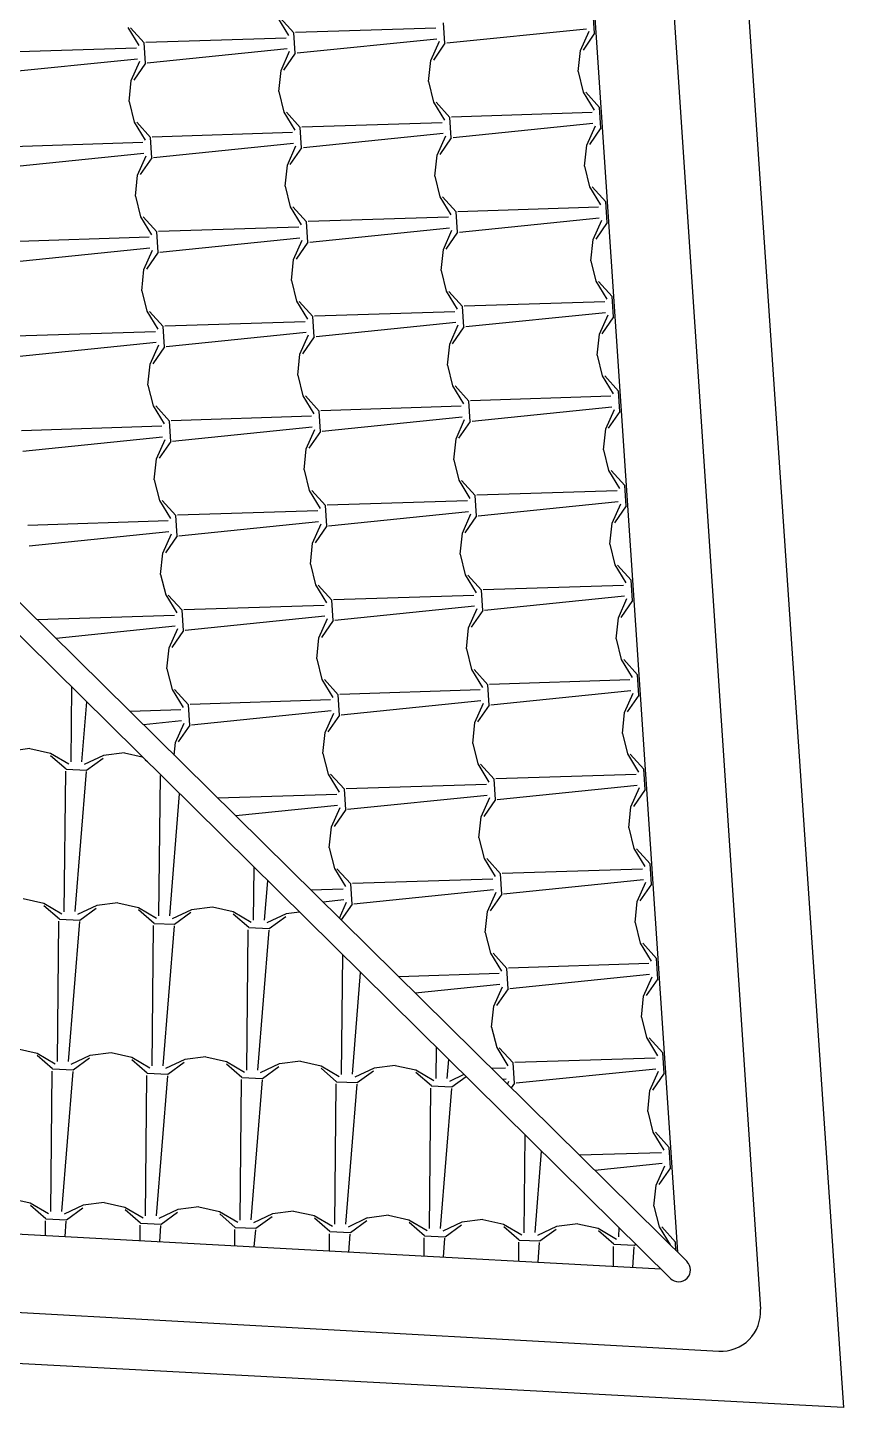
# Model space of a CAD drawing. Extents: x 1037 to 14540, y 1034 to 18285.
# Drawn here: x 9722.5 to 9929.1, y 1041.9 to 1391.4 of the extents above; entities that cross this region are included whole.
import ezdxf

# ---------------------------------------------------------------- set-up
doc = ezdxf.new("R2010")
doc.units = 0
doc.header["$LTSCALE"] = 100
doc.header["$MEASUREMENT"] = 0
doc.layers.get('0').update_dxf_attribs({"color": 240, "linetype": 'CONTINUOUS'})
doc.layers.add('proiezioni', color=252, linetype='CONTINUOUS')
doc.layers.add('retini copertura', color=32, linetype='CONTINUOUS')

# ---------------------------------------------------------------- blocks, each defined once
blk = doc.blocks.new('*X1852')
at = {"color": 0}
for p, q in [((44.4634, 13.9259), (44.4915, 13.8802)), ((44.5048, 13.8872), (44.4701, 13.9255)), ((44.8874, 13.8609), (44.8839, 13.9126)), ((45.2665, 13.8863), (45.2631, 13.9379)), ((44.0842, 13.9005), (44.1124, 13.8549)), ((44.1256, 13.8619), (44.0909, 13.9002)), ((44.4856, 13.8739), (44.1301, 13.8626)), ((44.5082, 13.8356), (44.5048, 13.8872)), ((44.8648, 13.8992), (44.5092, 13.8879)), ((45.2459, 13.8969), (44.892, 13.8608)), ((45.2306, 13.8425), (45.2525, 13.8915)), ((45.2665, 13.8863), (45.2372, 13.8437)), ((44.1065, 13.8485), (43.7509, 13.8373)), ((44.1291, 13.8103), (44.1256, 13.8619)), ((44.4876, 13.8463), (44.1337, 13.8101)), ((44.4723, 13.7918), (44.4942, 13.8408)), ((44.8668, 13.8716), (44.5129, 13.8355)), ((44.8515, 13.8171), (44.8733, 13.8661)), ((44.8874, 13.8609), (44.8581, 13.8183)), ((45.2249, 13.7891), (45.2306, 13.8425)), ((44.1085, 13.8209), (43.7546, 13.7848)), ((44.0932, 13.7665), (44.115, 13.8155)), ((44.1291, 13.8103), (44.0997, 13.7677)), ((44.5082, 13.8356), (44.4789, 13.793)), ((44.8457, 13.7638), (44.8515, 13.8171)), ((44.4666, 13.7385), (44.4723, 13.7918)), ((45.2249, 13.7891), (45.2377, 13.7371)), ((44.0874, 13.7132), (44.0932, 13.7665)), ((44.4666, 13.7385), (44.4794, 13.6864)), ((44.8457, 13.7638), (44.8585, 13.7117)), ((45.2377, 13.7371), (45.2658, 13.6914)), ((45.2791, 13.6984), (45.2444, 13.7367)), ((44.0874, 13.7132), (44.1002, 13.6611)), ((44.8585, 13.7117), (44.8867, 13.6661)), ((44.8999, 13.6731), (44.8652, 13.7114)), ((44.4794, 13.6864), (44.5075, 13.6407)), ((44.5208, 13.6478), (44.4861, 13.6861)), ((44.9034, 13.6215), (44.8999, 13.6731)), ((45.26, 13.6851), (44.9044, 13.6738)), ((45.2825, 13.6468), (45.2791, 13.6984)), ((44.1002, 13.6611), (44.1284, 13.6154)), ((44.1416, 13.6224), (44.1069, 13.6607)), ((44.5016, 13.6344), (44.1461, 13.6231)), ((44.5242, 13.5961), (44.5208, 13.6478)), ((44.8808, 13.6597), (44.5252, 13.6485)), ((44.8828, 13.6321), (44.5289, 13.596)), ((45.2619, 13.6575), (44.908, 13.6213)), ((45.2466, 13.603), (45.2685, 13.652)), ((45.2825, 13.6468), (45.2532, 13.6042)), ((44.1225, 13.6091), (43.7669, 13.5978)), ((44.1451, 13.5708), (44.1416, 13.6224)), ((44.5036, 13.6068), (44.1497, 13.5707)), ((44.4883, 13.5523), (44.5101, 13.6013)), ((44.5242, 13.5962), (44.4949, 13.5536)), ((44.8675, 13.5777), (44.8893, 13.6267)), ((44.9034, 13.6215), (44.8741, 13.5789)), ((45.2409, 13.5497), (45.2466, 13.603)), ((44.1245, 13.5815), (43.7706, 13.5453)), ((44.1092, 13.527), (44.131, 13.576)), ((44.1451, 13.5708), (44.1157, 13.5282)), ((44.8617, 13.5244), (44.8675, 13.5777)), ((44.1034, 13.4737), (44.1092, 13.527)), ((44.4826, 13.499), (44.4883, 13.5523)), ((44.8617, 13.5244), (44.8745, 13.4723)), ((45.2409, 13.5497), (45.2537, 13.4976)), ((44.4826, 13.499), (44.4954, 13.4469)), ((45.2537, 13.4976), (45.2818, 13.4519)), ((45.2951, 13.459), (45.2604, 13.4973)), ((44.1034, 13.4737), (44.1162, 13.4216)), ((44.8745, 13.4723), (44.9027, 13.4266)), ((44.9159, 13.4336), (44.8812, 13.4719)), ((45.2985, 13.4073), (45.2951, 13.459)), ((44.1162, 13.4216), (44.1444, 13.3759)), ((44.1576, 13.383), (44.1229, 13.4213)), ((44.4954, 13.4469), (44.5235, 13.4013)), ((44.5368, 13.4083), (44.5021, 13.4466)), ((44.8968, 13.4203), (44.5412, 13.409)), ((44.9194, 13.382), (44.9159, 13.4336)), ((45.276, 13.4456), (44.9204, 13.4343)), ((44.5176, 13.3949), (44.1621, 13.3837)), ((44.5402, 13.3567), (44.5368, 13.4083)), ((44.8988, 13.3927), (44.5449, 13.3565)), ((44.8835, 13.3382), (44.9053, 13.3872)), ((45.2779, 13.418), (44.924, 13.3819)), ((45.2626, 13.3635), (45.2845, 13.4125)), ((45.2985, 13.4073), (45.2692, 13.3647)), ((44.1385, 13.3696), (43.7829, 13.3583)), ((44.1611, 13.3314), (44.1576, 13.383)), ((44.5196, 13.3673), (44.1657, 13.3312)), ((44.5043, 13.3129), (44.5261, 13.3619)), ((44.5402, 13.3567), (44.5109, 13.3141)), ((44.9194, 13.382), (44.8901, 13.3394)), ((45.2569, 13.3102), (45.2626, 13.3635)), ((44.1404, 13.342), (43.7866, 13.3059)), ((44.1252, 13.2875), (44.147, 13.3365)), ((44.1611, 13.3314), (44.1317, 13.2888)), ((44.8777, 13.2849), (44.8835, 13.3382)), ((44.1194, 13.2342), (44.1252, 13.2875)), ((44.4986, 13.2596), (44.5043, 13.3129)), ((44.8777, 13.2849), (44.8905, 13.2328)), ((45.2569, 13.3102), (45.2697, 13.2581)), ((44.4986, 13.2596), (44.5114, 13.2075)), ((45.2697, 13.2581), (45.2978, 13.2125)), ((45.3111, 13.2195), (45.2764, 13.2578)), ((44.1194, 13.2342), (44.1322, 13.1821)), ((44.8905, 13.2328), (44.9187, 13.1871)), ((44.9319, 13.1942), (44.8972, 13.2325)), ((45.3145, 13.1679), (45.3111, 13.2195)), ((44.1322, 13.1821), (44.1604, 13.1365)), ((44.1736, 13.1435), (44.1389, 13.1818)), ((44.5114, 13.2075), (44.5395, 13.1618)), ((44.5528, 13.1688), (44.5181, 13.2071)), ((44.9128, 13.1808), (44.5573, 13.1695)), ((44.9354, 13.1425), (44.9319, 13.1942)), ((45.292, 13.2061), (44.9364, 13.1949)), ((45.2939, 13.1785), (44.94, 13.1424)), ((44.1771, 13.0919), (44.1736, 13.1435)), ((44.5337, 13.1555), (44.1781, 13.1442)), ((44.5562, 13.1172), (44.5528, 13.1688)), ((44.9148, 13.1532), (44.5609, 13.1171)), ((44.8995, 13.0987), (44.9213, 13.1477)), ((44.9354, 13.1426), (44.9061, 13.1)), ((45.2786, 13.1241), (45.3005, 13.1731)), ((45.3145, 13.1679), (45.2852, 13.1253)), ((44.1545, 13.1301), (43.7989, 13.1189)), ((44.5356, 13.1279), (44.1817, 13.0917)), ((44.5203, 13.0734), (44.5421, 13.1224)), ((44.5562, 13.1172), (44.5269, 13.0746)), ((45.2729, 13.0708), (45.2786, 13.1241)), ((44.1564, 13.1026), (43.8026, 13.0664)), ((44.1412, 13.0481), (44.163, 13.0971)), ((44.1771, 13.0919), (44.1477, 13.0493)), ((44.5146, 13.0201), (44.5203, 13.0734)), ((44.8937, 13.0454), (44.8995, 13.0987)), ((45.2729, 13.0708), (45.2857, 13.0187)), ((44.1354, 12.9948), (44.1412, 13.0481)), ((44.8937, 13.0454), (44.9065, 12.9933)), ((44.5146, 13.0201), (44.5274, 12.968)), ((45.2857, 13.0187), (45.3138, 12.973)), ((45.3271, 12.98), (45.2924, 13.0183)), ((44.1354, 12.9948), (44.1482, 12.9427)), ((44.5274, 12.968), (44.5555, 12.9223)), ((44.5688, 12.9294), (44.534, 12.9677)), ((44.9065, 12.9933), (44.9347, 12.9477)), ((44.9479, 12.9547), (44.9132, 12.993)), ((45.308, 12.9667), (44.9524, 12.9554)), ((45.3305, 12.9284), (45.3271, 12.98)), ((44.1482, 12.9427), (44.1764, 12.897)), ((44.1896, 12.904), (44.1549, 12.9423)), ((44.9288, 12.9413), (44.5733, 12.9301)), ((44.9514, 12.9031), (44.9479, 12.9547)), ((45.3099, 12.9391), (44.956, 12.9029)), ((45.2946, 12.8846), (45.3165, 12.9336)), ((44.1931, 12.8524), (44.1896, 12.904)), ((44.5497, 12.916), (44.1941, 12.9047)), ((44.5722, 12.8778), (44.5688, 12.9294)), ((44.9307, 12.9138), (44.5769, 12.8776)), ((44.9155, 12.8593), (44.9373, 12.9083)), ((44.9514, 12.9031), (44.9221, 12.8605)), ((45.3305, 12.9284), (45.3012, 12.8858)), ((44.1705, 12.8907), (43.8149, 12.8794)), ((44.1724, 12.8631), (43.8185, 12.8269)), ((44.5516, 12.8884), (44.1977, 12.8523)), ((44.5363, 12.8339), (44.5581, 12.8829)), ((44.5722, 12.8778), (44.5429, 12.8352)), ((45.2889, 12.8313), (45.2946, 12.8846)), ((44.1572, 12.8086), (44.179, 12.8576)), ((44.1931, 12.8524), (44.1637, 12.8098)), ((44.5306, 12.7806), (44.5363, 12.8339)), ((44.9097, 12.806), (44.9155, 12.8593)), ((45.2889, 12.8313), (45.3017, 12.7792)), ((44.1514, 12.7553), (44.1572, 12.8086)), ((44.9097, 12.806), (44.9225, 12.7539)), ((44.1514, 12.7553), (44.1642, 12.7032)), ((44.5306, 12.7806), (44.5434, 12.7285)), ((45.3017, 12.7792), (45.3298, 12.7335)), ((45.3431, 12.7406), (45.3084, 12.7789)), ((44.5434, 12.7285), (44.5715, 12.6829)), ((44.5848, 12.6899), (44.55, 12.7282)), ((44.9225, 12.7539), (44.9507, 12.7082)), ((44.9639, 12.7152), (44.9292, 12.7535)), ((45.324, 12.7272), (44.9684, 12.7159)), ((45.3465, 12.6889), (45.3431, 12.7406)), ((44.1642, 12.7032), (44.1924, 12.6575)), ((44.2056, 12.6646), (44.1709, 12.7029)), ((44.5882, 12.6383), (44.5848, 12.6899)), ((44.9448, 12.7019), (44.5893, 12.6906)), ((44.9674, 12.6636), (44.9639, 12.7152)), ((45.3259, 12.6996), (44.972, 12.6635)), ((45.3106, 12.6451), (45.3325, 12.6941)), ((45.3465, 12.689), (45.3172, 12.6463)), ((44.1865, 12.6512), (43.831, 12.6399)), ((44.2091, 12.613), (44.2056, 12.6646)), ((44.5657, 12.6765), (44.2101, 12.6653)), ((44.9467, 12.6743), (44.5928, 12.6381)), ((44.9315, 12.6198), (44.9533, 12.6688)), ((44.9674, 12.6636), (44.9381, 12.621)), ((44.1884, 12.6236), (43.8345, 12.5875)), ((44.1732, 12.5691), (44.195, 12.6181)), ((44.5676, 12.649), (44.2137, 12.6128)), ((44.5523, 12.5945), (44.5741, 12.6435)), ((44.5882, 12.6383), (44.5589, 12.5957)), ((44.9257, 12.5665), (44.9315, 12.6198)), ((45.3049, 12.5918), (45.3106, 12.6451)), ((44.2091, 12.613), (44.1797, 12.5704)), ((44.5466, 12.5412), (44.5523, 12.5945)), ((45.3049, 12.5918), (45.3177, 12.5397)), ((44.1674, 12.5158), (44.1732, 12.5692)), ((44.9257, 12.5665), (44.9385, 12.5144)), ((44.1674, 12.5158), (44.1802, 12.4637)), ((44.5466, 12.5412), (44.5594, 12.4891)), ((44.9385, 12.5144), (44.9667, 12.4687)), ((44.9799, 12.4758), (44.9452, 12.5141)), ((45.3177, 12.5397), (45.3458, 12.4941)), ((45.3591, 12.5011), (45.3244, 12.5394)), ((44.5594, 12.4891), (44.5875, 12.4434)), ((44.6008, 12.4504), (44.566, 12.4887)), ((44.9834, 12.4242), (44.9799, 12.4758)), ((45.34, 12.4877), (44.9844, 12.4765)), ((45.3625, 12.4495), (45.3591, 12.5011)), ((44.1802, 12.4637), (44.2084, 12.4181)), ((44.2216, 12.4251), (44.1869, 12.4634)), ((44.6042, 12.3988), (44.6008, 12.4504)), ((44.9608, 12.4624), (44.6053, 12.4511)), ((45.3419, 12.4602), (44.988, 12.424)), ((45.3266, 12.4057), (45.3485, 12.4547)), ((45.3625, 12.4495), (45.3332, 12.4069)), ((44.2025, 12.4117), (43.8548, 12.4007)), ((44.2251, 12.3735), (44.2216, 12.4251)), ((44.5817, 12.4371), (44.2261, 12.4258)), ((44.5836, 12.4095), (44.2297, 12.3733)), ((44.9627, 12.4348), (44.6088, 12.3987)), ((44.9475, 12.3803), (44.9693, 12.4293)), ((44.9834, 12.4242), (44.9541, 12.3816)), ((44.2044, 12.3842), (43.9028, 12.3534)), ((44.1892, 12.3297), (44.211, 12.3787)), ((44.2251, 12.3735), (44.1957, 12.3309)), ((44.5683, 12.355), (44.5901, 12.404)), ((44.6042, 12.3988), (44.5749, 12.3562)), ((44.9417, 12.327), (44.9475, 12.3803)), ((45.3209, 12.3524), (45.3266, 12.4057)), ((44.5626, 12.3017), (44.5683, 12.355)), ((45.3209, 12.3524), (45.3337, 12.3003)), ((44.1834, 12.2764), (44.1892, 12.3297)), ((44.5626, 12.3017), (44.5754, 12.2496)), ((44.9417, 12.327), (44.9545, 12.2749)), ((44.1834, 12.2764), (44.1962, 12.2243)), ((44.9545, 12.2749), (44.9827, 12.2293)), ((44.9959, 12.2363), (44.9612, 12.2746)), ((45.3337, 12.3003), (45.3618, 12.2546)), ((45.3751, 12.2616), (45.3404, 12.2999)), ((44.5754, 12.2496), (44.6035, 12.2039)), ((44.6168, 12.211), (44.582, 12.2493)), ((44.9994, 12.1847), (44.9959, 12.2363)), ((45.356, 12.2483), (45.0004, 12.237)), ((45.3785, 12.21), (45.3751, 12.2616)), ((44.1962, 12.2243), (44.2244, 12.1786)), ((44.2376, 12.1856), (44.2029, 12.2239)), ((44.5977, 12.1976), (44.2421, 12.1864)), ((44.6202, 12.1594), (44.6168, 12.211)), ((44.9768, 12.2229), (44.6213, 12.2117)), ((45.3579, 12.2207), (45.004, 12.1845)), ((45.3426, 12.1662), (45.3645, 12.2152)), ((45.3785, 12.21), (45.3492, 12.1674)), ((44.2185, 12.1723), (44.0903, 12.1682)), ((44.2411, 12.134), (44.2376, 12.1856)), ((44.5996, 12.17), (44.2457, 12.1339)), ((44.5843, 12.1155), (44.6061, 12.1645)), ((44.9787, 12.1954), (44.6248, 12.1592)), ((44.9635, 12.1409), (44.9853, 12.1899)), ((44.9994, 12.1847), (44.9701, 12.1421)), ((45.3369, 12.1129), (45.3426, 12.1662)), ((44.2204, 12.1447), (44.124, 12.1349)), ((44.2052, 12.0902), (44.227, 12.1392)), ((44.2411, 12.134), (44.2117, 12.0914)), ((44.6202, 12.1594), (44.5909, 12.1168)), ((44.9577, 12.0876), (44.9635, 12.1409)), ((44.5786, 12.0622), (44.5843, 12.1155)), ((45.3369, 12.1129), (45.3497, 12.0608)), ((44.2017, 12.0581), (44.2052, 12.0902)), ((44.5786, 12.0622), (44.5914, 12.0101)), ((44.9577, 12.0876), (44.9705, 12.0355)), ((45.3497, 12.0608), (45.3778, 12.0151)), ((45.3911, 12.0222), (45.3564, 12.0605)), ((44.9705, 12.0355), (44.9987, 11.9898)), ((45.0119, 11.9968), (44.9772, 12.0351)), ((45.3945, 11.9706), (45.3911, 12.0222)), ((44.5914, 12.0101), (44.6195, 11.9645)), ((44.6328, 11.9715), (44.598, 12.0098)), ((45.0154, 11.9452), (45.0119, 11.9968)), ((45.372, 12.0088), (45.0164, 11.9976)), ((44.6137, 11.9581), (44.3126, 11.9486)), ((44.6362, 11.9199), (44.6328, 11.9715)), ((44.9928, 11.9835), (44.6373, 11.9722)), ((44.9947, 11.9559), (44.6408, 11.9198)), ((45.3739, 11.9812), (45.02, 11.9451)), ((45.3586, 11.9267), (45.3805, 11.9757)), ((45.3945, 11.9706), (45.3652, 11.928)), ((44.6156, 11.9306), (44.3576, 11.9042)), ((44.6003, 11.8761), (44.6221, 11.9251)), ((44.6362, 11.9199), (44.6069, 11.8773)), ((44.9795, 11.9014), (45.0013, 11.9504)), ((45.0154, 11.9452), (44.9861, 11.9026)), ((45.3529, 11.8734), (45.3586, 11.9267)), ((44.9737, 11.8481), (44.9795, 11.9014)), ((44.5946, 11.8228), (44.6003, 11.8761)), ((44.9737, 11.8481), (44.9865, 11.796)), ((45.3529, 11.8734), (45.3657, 11.8213)), ((44.5946, 11.8228), (44.6074, 11.7707)), ((45.3657, 11.8213), (45.3938, 11.7757)), ((45.4071, 11.7827), (45.3724, 11.821)), ((44.9865, 11.796), (45.0147, 11.7503)), ((45.0279, 11.7574), (44.9932, 11.7957)), ((45.4105, 11.7311), (45.4071, 11.7827)), ((44.6074, 11.7707), (44.6355, 11.725)), ((44.6488, 11.732), (44.614, 11.7703)), ((45.0088, 11.744), (44.6533, 11.7328)), ((45.0314, 11.7058), (45.0279, 11.7574)), ((45.388, 11.7693), (45.0324, 11.7581)), ((45.3899, 11.7418), (45.036, 11.7056)), ((44.6297, 11.7187), (44.548, 11.7161)), ((44.6522, 11.6804), (44.6488, 11.732)), ((45.0107, 11.7164), (44.6568, 11.6803)), ((44.9955, 11.6619), (45.0173, 11.7109)), ((45.3746, 11.6873), (45.3965, 11.7363)), ((45.4105, 11.7311), (45.3812, 11.6885)), ((44.6316, 11.6911), (44.5788, 11.6857)), ((44.6201, 11.645), (44.6381, 11.6856)), ((44.6522, 11.6804), (44.6247, 11.6404)), ((45.0314, 11.7058), (45.0021, 11.6632)), ((45.3689, 11.634), (45.3746, 11.6873)), ((44.9897, 11.6086), (44.9955, 11.6619)), ((44.9897, 11.6086), (45.0025, 11.5565)), ((45.3689, 11.634), (45.3817, 11.5819)), ((45.3817, 11.5819), (45.4098, 11.5362)), ((45.4231, 11.5432), (45.3884, 11.5815)), ((45.0025, 11.5565), (45.0307, 11.5109)), ((45.0439, 11.5179), (45.0092, 11.5562)), ((45.4265, 11.4916), (45.4231, 11.5432)), ((45.0248, 11.5045), (44.7704, 11.4965)), ((45.0474, 11.4663), (45.0439, 11.5179)), ((45.404, 11.5299), (45.0484, 11.5186)), ((45.4059, 11.5023), (45.052, 11.4662)), ((45.0267, 11.477), (44.8123, 11.4551)), ((45.0115, 11.4225), (45.0333, 11.4715)), ((45.0474, 11.4663), (45.0181, 11.4237)), ((45.3906, 11.4478), (45.4125, 11.4968)), ((45.4265, 11.4916), (45.3972, 11.449)), ((45.3849, 11.3945), (45.3906, 11.4478)), ((45.0057, 11.3692), (45.0115, 11.4225)), ((45.3849, 11.3945), (45.3977, 11.3424)), ((45.0057, 11.3692), (45.0185, 11.3171)), ((45.3977, 11.3424), (45.4258, 11.2967)), ((45.4391, 11.3038), (45.4044, 11.3421)), ((45.0185, 11.3171), (45.0467, 11.2714)), ((45.0599, 11.2784), (45.0252, 11.3167)), ((45.42, 11.2904), (45.0644, 11.2792)), ((45.4425, 11.2522), (45.4391, 11.3038)), ((45.0408, 11.2651), (45.0058, 11.264)), ((45.0634, 11.2268), (45.0599, 11.2784)), ((45.4219, 11.2628), (45.068, 11.2267)), ((45.4066, 11.2083), (45.4285, 11.2573)), ((45.0427, 11.2375), (45.0336, 11.2366)), ((45.0459, 11.2244), (45.0493, 11.232)), ((45.0634, 11.2268), (45.0553, 11.2151)), ((45.4425, 11.2522), (45.4132, 11.2096)), ((45.4009, 11.155), (45.4066, 11.2083)), ((45.4009, 11.155), (45.4137, 11.1029)), ((45.4137, 11.1029), (45.4418, 11.0573)), ((45.4551, 11.0643), (45.4204, 11.1026)), ((45.436, 11.051), (45.2282, 11.0444)), ((45.4585, 11.0127), (45.4551, 11.0643)), ((45.4378, 11.0234), (45.2671, 11.0059)), ((45.4226, 10.9689), (45.4445, 11.0179)), ((45.4585, 11.0127), (45.4292, 10.9701)), ((45.4169, 10.9156), (45.4226, 10.9689)), ((45.4169, 10.9156), (45.4297, 10.8635)), ((45.4297, 10.8635), (45.4578, 10.8178)), ((45.4711, 10.8248), (45.4364, 10.8631)), ((45.4725, 10.803), (45.4711, 10.8248))]:
    blk.add_line(p, q, dxfattribs=at)
blk = doc.blocks.new('*X1853')
at = {"color": 0}
for p, q in [((43.9405, 12.0408), (43.9423, 12.23)), ((43.9681, 12.0411), (43.9802, 12.1925)), ((43.836, 12.0743), (43.7828, 12.0674)), ((43.836, 12.0744), (43.8883, 12.0627)), ((43.8883, 12.0628), (43.9346, 12.0356)), ((44.0225, 12.0567), (43.974, 12.0339)), ((44.0757, 12.0636), (44.0226, 12.0567)), ((44.0757, 12.0636), (44.1209, 12.0536)), ((43.9279, 12.0222), (43.8888, 12.0561)), ((43.9279, 12.0222), (43.9795, 12.0199)), ((43.9796, 12.0199), (44.0215, 12.0501)), ((44.1339, 12.0408), (44.1286, 12.0454)), ((43.9235, 11.6612), (43.9269, 12.0169)), ((43.9512, 11.6615), (43.9795, 12.0161)), ((44.1632, 11.6505), (44.1667, 12.0062)), ((44.1909, 11.6507), (44.2156, 11.9601)), ((44.403, 11.6397), (44.4043, 11.7737)), ((44.4307, 11.64), (44.4386, 11.7398)), ((43.819, 11.6948), (43.8713, 11.6831)), ((43.8713, 11.6832), (43.9176, 11.656)), ((43.9109, 11.6426), (43.8718, 11.6765)), ((44.0055, 11.6771), (43.957, 11.6542)), ((44.0588, 11.684), (44.0056, 11.677)), ((44.0587, 11.684), (44.1111, 11.6724)), ((44.1111, 11.6724), (44.1573, 11.6453)), ((44.2985, 11.6732), (44.2453, 11.6663)), ((44.2985, 11.6733), (44.3509, 11.6617)), ((43.9065, 11.2816), (43.9099, 11.6373)), ((43.9109, 11.6426), (43.9626, 11.6403)), ((43.9626, 11.6403), (44.0045, 11.6705)), ((44.1507, 11.6319), (44.1116, 11.6658)), ((44.2453, 11.6664), (44.1968, 11.6435)), ((44.2024, 11.6295), (44.2443, 11.6598)), ((44.3508, 11.6617), (44.3971, 11.6346)), ((44.3904, 11.6212), (44.3514, 11.655)), ((44.485, 11.6557), (44.4365, 11.6328)), ((44.4421, 11.6188), (44.4841, 11.6491)), ((44.5194, 11.66), (44.4851, 11.6556)), ((43.9342, 11.2819), (43.9625, 11.6365)), ((44.1462, 11.2709), (44.1497, 11.6266)), ((44.1507, 11.6319), (44.2023, 11.6296)), ((44.1739, 11.2711), (44.2023, 11.6257)), ((44.386, 11.2601), (44.3894, 11.6158)), ((44.3904, 11.6211), (44.4421, 11.6188)), ((44.4137, 11.2604), (44.442, 11.615)), ((44.6258, 11.2494), (44.6287, 11.5521)), ((44.6534, 11.2497), (44.674, 11.5073)), ((43.802, 11.3151), (43.8544, 11.3035)), ((43.8543, 11.3035), (43.9006, 11.2764)), ((43.8939, 11.263), (43.8549, 11.2969)), ((43.9885, 11.2975), (43.94, 11.2746)), ((43.9456, 11.2606), (43.9876, 11.2909)), ((44.0418, 11.3043), (43.9886, 11.2974)), ((44.0418, 11.3044), (44.0941, 11.2928)), ((44.0941, 11.2928), (44.1404, 11.2657)), ((44.2815, 11.2936), (44.2283, 11.2867)), ((44.2815, 11.2937), (44.3339, 11.282)), ((44.8655, 11.2387), (44.8663, 11.3175)), ((43.8895, 10.902), (43.8929, 11.2577)), ((43.8939, 11.263), (43.9456, 11.2607)), ((43.9172, 10.9022), (43.9455, 11.2568)), ((44.1337, 11.2523), (44.0946, 11.2861)), ((44.2283, 11.2868), (44.1798, 11.2639)), ((44.1854, 11.2499), (44.2273, 11.2802)), ((44.3339, 11.2821), (44.3801, 11.2549)), ((44.3734, 11.2415), (44.3344, 11.2754)), ((44.468, 11.2761), (44.4195, 11.2532)), ((44.4251, 11.2392), (44.4671, 11.2694)), ((44.5213, 11.2829), (44.4681, 11.276)), ((44.5213, 11.2829), (44.5736, 11.2713)), ((44.5736, 11.2714), (44.6199, 11.2442)), ((44.6132, 11.2308), (44.5741, 11.2647)), ((44.7078, 11.2653), (44.6593, 11.2424)), ((44.6649, 11.2284), (44.7068, 11.2587)), ((44.7611, 11.2722), (44.7079, 11.2652)), ((44.761, 11.2722), (44.8134, 11.2606)), ((44.8134, 11.2606), (44.8596, 11.2335)), ((44.853, 11.2201), (44.8139, 11.254)), ((44.8932, 11.239), (44.897, 11.2871)), ((44.1293, 10.8912), (44.1327, 11.2469)), ((44.1337, 11.2522), (44.1853, 11.2499)), ((44.1569, 10.8915), (44.1853, 11.2461)), ((44.369, 10.8805), (44.3724, 11.2362)), ((44.3734, 11.2415), (44.4251, 11.2392)), ((44.3967, 10.8808), (44.425, 11.2354)), ((44.6088, 10.8698), (44.6122, 11.2255)), ((44.6132, 11.2308), (44.6649, 11.2285)), ((44.6365, 10.8701), (44.6648, 11.2247)), ((44.8529, 11.2201), (44.9046, 11.2178)), ((44.9356, 11.249), (44.8991, 11.2317)), ((44.9046, 11.2177), (44.9408, 11.2438)), ((44.8485, 10.859), (44.852, 11.2147)), ((44.8762, 10.8593), (44.9046, 11.2139)), ((45.0883, 10.8483), (45.0907, 11.0959)), ((45.116, 10.8486), (45.1324, 11.0546)), ((43.785, 10.9355), (43.8374, 10.9239)), ((43.8373, 10.9239), (43.8836, 10.8968)), ((43.8769, 10.8834), (43.8379, 10.9173)), ((43.9715, 10.9179), (43.923, 10.895)), ((43.9286, 10.881), (43.9706, 10.9113)), ((44.0248, 10.9247), (43.9716, 10.9178)), ((44.0248, 10.9248), (44.0771, 10.9131)), ((44.0771, 10.9132), (44.1234, 10.8861)), ((44.1167, 10.8726), (44.0776, 10.9065)), ((44.2113, 10.9072), (44.1628, 10.8843)), ((44.2645, 10.914), (44.2114, 10.9071)), ((44.2645, 10.9141), (44.3169, 10.9024)), ((44.5043, 10.9033), (44.4511, 10.8963)), ((44.5043, 10.9033), (44.5567, 10.8917)), ((43.8756, 10.8412), (43.8759, 10.8781)), ((43.8769, 10.8834), (43.9286, 10.881)), ((43.9255, 10.8385), (43.9285, 10.8772)), ((44.1167, 10.8726), (44.1684, 10.8703)), ((44.1684, 10.8703), (44.2103, 10.9005)), ((44.3169, 10.9025), (44.3631, 10.8753)), ((44.3565, 10.8619), (44.3174, 10.8958)), ((44.4511, 10.8964), (44.4026, 10.8735)), ((44.4081, 10.8596), (44.4501, 10.8898)), ((44.5566, 10.8917), (44.6029, 10.8646)), ((44.5962, 10.8512), (44.5571, 10.8851)), ((44.6908, 10.8857), (44.6423, 10.8628)), ((44.6479, 10.8488), (44.6898, 10.8791)), ((44.7441, 10.8925), (44.6909, 10.8856)), ((44.7441, 10.8926), (44.7964, 10.881)), ((44.7964, 10.881), (44.8427, 10.8539)), ((44.836, 10.8405), (44.7969, 10.8743)), ((44.9306, 10.875), (44.8821, 10.8521)), ((44.8877, 10.8381), (44.9296, 10.8684)), ((44.9838, 10.8818), (44.9306, 10.8749)), ((44.9838, 10.8819), (45.0362, 10.8702)), ((45.0361, 10.8703), (45.0824, 10.8431)), ((45.2236, 10.8711), (45.1704, 10.8642)), ((45.2236, 10.8711), (45.2759, 10.8595)), ((44.1153, 10.8282), (44.1157, 10.8673)), ((44.165, 10.8255), (44.1683, 10.8665)), ((44.3551, 10.8152), (44.3555, 10.8566)), ((44.3564, 10.8619), (44.4081, 10.8596)), ((44.4046, 10.8125), (44.4081, 10.8558)), ((44.5948, 10.8022), (44.5952, 10.8459)), ((44.5962, 10.8512), (44.6479, 10.8489)), ((44.6442, 10.7995), (44.6478, 10.845)), ((44.8345, 10.7891), (44.835, 10.8351)), ((44.836, 10.8404), (44.8876, 10.8381)), ((44.8838, 10.7865), (44.8876, 10.8343)), ((45.0757, 10.8297), (45.0367, 10.8636)), ((45.1703, 10.8642), (45.1218, 10.8414)), ((45.1274, 10.8274), (45.1694, 10.8576)), ((45.2759, 10.8595), (45.3222, 10.8324)), ((45.3155, 10.819), (45.2764, 10.8529)), ((45.328, 10.8376), (45.3283, 10.8612)), ((45.0743, 10.7761), (45.0747, 10.8244)), ((45.0757, 10.8297), (45.1274, 10.8274)), ((45.1233, 10.7735), (45.1273, 10.8236)), ((45.314, 10.7631), (45.3145, 10.8137)), ((45.3155, 10.819), (45.3672, 10.8167)), ((45.3629, 10.7604), (45.3671, 10.8129)), ((45.3672, 10.8166), (45.3708, 10.8192))]:
    blk.add_line(p, q, dxfattribs=at)

msp = doc.modelspace()

# ---------------------------------------------------------------- linework, layer by layer
at = {"layer": 'proiezioni'}
for p, q in [((9724.22, 4049.63), (9929.07, 1041.89)), ((9839.31, 2095.8), (9908.06, 1066.78)), ((9820.23, 2081.42), (9887.05, 1081.22)), ((9885.25, 1074.57), (9352.7, 1600.52)), ((9889.46, 1078.84), (9359.45, 1602.29)), ((5921.26, 1292.09), (9882.84, 1076.95)), ((5901.39, 1278.68), (9897.54, 1056.13)), ((9929.07, 1041.89), (5880.03, 1257.57))]:
    msp.add_line(p, q, dxfattribs=at)
for centre, radius, start, end in [((9887.35, 1076.71), 3, 225.3569, 45.3569), ((9898.08, 1066.11), 10, 266.8915, 3.8224)]:
    msp.add_arc(centre, radius, start, end, dxfattribs=at)

# ---------------------------------------------------------------- block references
at = {"layer": 'retini copertura', "xscale": 100, "yscale": 100, "zscale": 100}
for name in ['*X1852', '*X1853']:
    msp.add_blockref(name, (5339.41, 1.3), dxfattribs=at)

doc.saveas('drawing.dxf')
